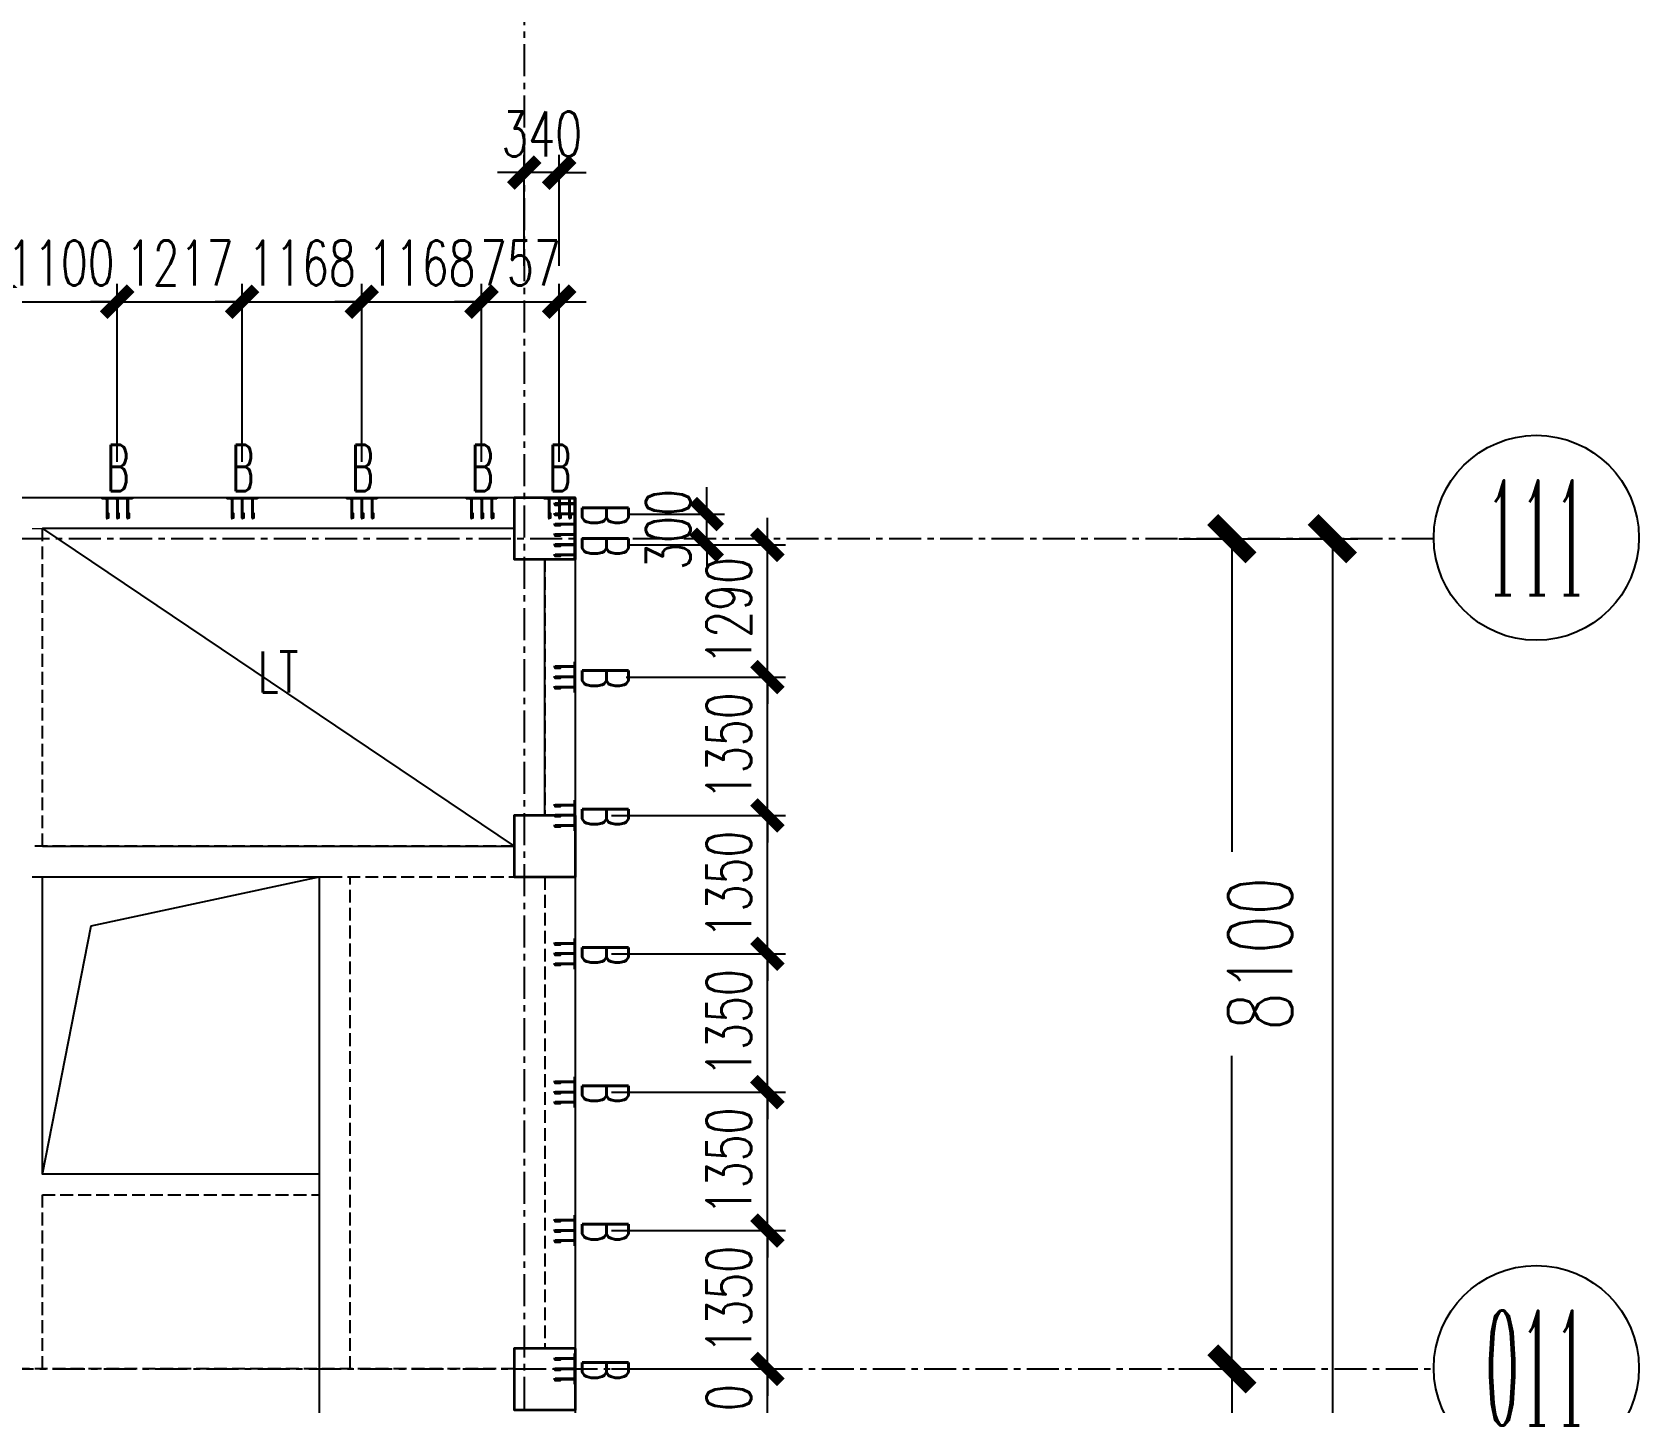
# Model space of a CAD drawing. Extents: x 782294 to 1727252, y -631030 to 17645.
# Drawn here: x 1341001 to 1356671, y -164362 to -150989 of the extents above; entities that cross this region are included whole.
import ezdxf
from ezdxf.enums import TextEntityAlignment as Align

# ---------------------------------------------------------------- set-up
doc = ezdxf.new("R2010")
doc.units = 0
for name, pattern in [('10平面$0$DASH', [0.35, 0.25, -0.1]), ('__DASH', [0.35, 0.25, -0.1]), ('CENTER', [2, 1.25, -0.25, 0.25, -0.25]), ('DASHED', [0.75, 0.5, -0.25])]:
    doc.linetypes.add(name, pattern=pattern)
doc.layers.get('Defpoints').update_dxf_attribs({"color": 210})
for name, color, linetype in [('!ZN1-填充-8', 8, 'Continuous'), ('!ZN1-标注-173', 173, 'Continuous'), ('!ZN2-WALL-5', 5, 'Continuous'), ('2钢材断面', 2, 'Continuous'), ('30预埋件', 30, 'Continuous'), ('3符号', 3, 'Continuous'), ('40钢材投影', 40, 'Continuous'), ('ALT_CEN-0-30', 1, 'CENTER'), ('DIM', 173, 'Continuous'), ('DOTE', 1, 'CENTER'), ('S-BEA1', 40, 'DASHED'), ('S-BKL1', 4, 'DASHED'), ('S-DK', 161, 'Continuous'), ('S-LT', 131, 'Continuous')]:
    doc.layers.add(name, color=color, linetype=linetype)
doc.layers.add('A-加建部分（灰显）', color=252, linetype='Continuous', plot=False)
for name, color, linetype, lineweight in [('S-col', 2, 'Continuous', 0), ('砼柱', 2, 'Continuous', 35), ('砼梁', 4, 'Continuous', 18)]:
    doc.layers.add(name, color=color, linetype=linetype, lineweight=lineweight)
doc.styles.add('_TCH_AXIS', font='COMPLEX', dxfattribs={"bigfont": 'GBCBIG'})
doc.styles.add('DHTEXT-1', font='romans.shx', dxfattribs={"width": 0.7, "bigfont": 'chinese.shx'})
doc.styles.add('SS1', font='tj-romans1.shx', dxfattribs={"width": 0.7, "bigfont": 'tj-hztxt1.shx'})
doc.dimstyles.new('ZN175', dxfattribs={"dimscale": 175, "dimtxt": 2.5, "dimasz": 1.5, "dimexe": 1, "dimexo": 2, "dimgap": 0.9, "dimtad": 1, "dimdec": 0, "dimdsep": 46, "dimtxsty": 'DHTEXT-1', "dimblk": 'ARCHTICK', "dimcen": 2.5, "dimclrd": 173, "dimclre": 173, "dimclrt": 7, "dimazin": 2, "dimtfac": 1, "dimtdec": 0, "dimtix": 1, "dimtmove": 2, "dimatfit": 3, "dimfxl": 0, "dimtolj": 1, "dimtzin": 0, "dimarcsym": 0})
doc.dimstyles.new('ZN250', dxfattribs={"dimscale": 250, "dimtxt": 2.5, "dimasz": 1.5, "dimexe": 1, "dimexo": 2, "dimgap": 0.9, "dimtad": 1, "dimdec": 0, "dimdsep": 46, "dimtxsty": 'DHTEXT-1', "dimblk": 'ARCHTICK', "dimcen": 2.5, "dimclrd": 173, "dimclre": 173, "dimclrt": 7, "dimazin": 2, "dimtfac": 1, "dimtdec": 0, "dimtix": 1, "dimtmove": 2, "dimatfit": 3, "dimfxl": 0, "dimarcsym": 0})

# ---------------------------------------------------------------- blocks, each defined once
blk = doc.blocks.new('_ArchTick')
at = {"color": 0, "linetype": 'ByBlock', "const_width": 0.4}
blk.add_lwpolyline([(-0.5, -0.5), (0.5, 0.5)], dxfattribs=at)
blk = doc.blocks.new('*D1352')
at = {"layer": 'Defpoints', "color": 0, "ltscale": 2500, "transparency": 16777216}
for p in [(130984, 90000), (130984, 81900), (132000, 81900)]:
    blk.add_point(p, dxfattribs=at)
at = {"layer": 'DIM', "color": 173, "linetype": 'ByBlock', "lineweight": -2, "ltscale": 2500, "transparency": 16777216}
for p, q in [((131484, 90000), (132250, 90000)), ((132000, 90000), (132000, 86946)), ((132000, 81900), (132000, 84954)), ((131484, 81900), (132250, 81900))]:
    blk.add_line(p, q, dxfattribs=at)
at = {"layer": 'DIM', "color": 173, "lineweight": -2, "ltscale": 2500, "transparency": 16777216, "xscale": 375, "yscale": 375, "zscale": 375}
for p, rotation in [((132000, 90000), 90), ((132000, 81900), 270)]:
    blk.add_blockref('_ArchTick', p, dxfattribs=dict(at, rotation=rotation))
at = {"layer": 'DIM', "color": 7, "ltscale": 2500, "transparency": 16777216, "insert": (132275, 85950), "char_height": 625, "attachment_point": 5, "rotation": 90, "style": 'DHTEXT-1'}
blk.add_mtext('8100', dxfattribs=at)
blk = doc.blocks.new('*D1353')
at = {"layer": 'Defpoints', "color": 0, "ltscale": 2500, "transparency": 16777216}
for p in [(130984, 81900), (130984, 73800), (132000, 73800)]:
    blk.add_point(p, dxfattribs=at)
at = {"layer": 'DIM', "color": 173, "linetype": 'ByBlock', "lineweight": -2, "ltscale": 2500, "transparency": 16777216}
for p, q in [((131484, 81900), (132250, 81900)), ((132000, 81900), (132000, 78846)), ((132000, 73800), (132000, 76854)), ((131484, 73800), (132250, 73800))]:
    blk.add_line(p, q, dxfattribs=at)
at = {"layer": 'DIM', "color": 173, "lineweight": -2, "ltscale": 2500, "transparency": 16777216, "xscale": 375, "yscale": 375, "zscale": 375}
for p, rotation in [((132000, 81900), 90), ((132000, 73800), 270)]:
    blk.add_blockref('_ArchTick', p, dxfattribs=dict(at, rotation=rotation))
at = {"layer": 'DIM', "color": 7, "ltscale": 2500, "transparency": 16777216, "insert": (132275, 77850), "char_height": 625, "attachment_point": 5, "rotation": 90, "style": 'DHTEXT-1'}
blk.add_mtext('8100', dxfattribs=at)
blk = doc.blocks.new('*D1372')
at = {"layer": 'Defpoints', "color": 0, "ltscale": 2500, "transparency": 16777216}
for p in [(131084, 90000), (131084, 0), (132980, 0)]:
    blk.add_point(p, dxfattribs=at)
at = {"layer": 'DIM', "color": 173, "linetype": 'ByBlock', "lineweight": -2, "ltscale": 2500, "transparency": 16777216}
for p, q in [((131584, 90000), (133230, 90000)), ((132980, 90000), (132980, 46204)), ((132980, 0), (132980, 43796)), ((131584, 0), (133230, 0))]:
    blk.add_line(p, q, dxfattribs=at)
at = {"layer": 'DIM', "color": 173, "lineweight": -2, "ltscale": 2500, "transparency": 16777216, "xscale": 375, "yscale": 375, "zscale": 375}
for p, rotation in [((132980, 90000), 90), ((132980, 0), 270)]:
    blk.add_blockref('_ArchTick', p, dxfattribs=dict(at, rotation=rotation))
at = {"layer": 'DIM', "color": 7, "ltscale": 2500, "transparency": 16777216, "insert": (133255, 45000), "char_height": 625, "attachment_point": 5, "rotation": 90, "style": 'DHTEXT-1'}
blk.add_mtext('90000', dxfattribs=at)
blk = doc.blocks.new('卓越-轴号')
blk.add_circle((0, 0), 4)
at = {"color": 0, "style": '_TCH_AXIS', "width": 1.041667, "flags": 8}
blk.add_attdef('A', text='', height=4.48, dxfattribs=at).set_placement((-2, -2.24), (2, -2.24), align=Align.FIT)
blk = doc.blocks.new('Z1')
at = {"layer": '砼柱', "lineweight": 35}
for points in [[(0, 0), (-600, 0), (-600, -600), (0, -600)], [(0, -3100), (-600, -3100), (-600, -3700), (0, -3700)], [(0, -8300), (-600, -8300), (-600, -8900), (0, -8900)]]:
    blk.add_lwpolyline(points, close=True, dxfattribs=at)
blk = doc.blocks.new('234')
at = {"layer": '!ZN1-填充-8'}
h = blk.add_hatch(color=252, dxfattribs=at)
h.dxf.hatch_style = 1
h.paths.add_polyline_path([(-105, -10), (-113, -10), (-105, -18)])
h = blk.add_hatch(color=252, dxfattribs=at)
h.dxf.hatch_style = 1
h.paths.add_polyline_path([(-95, -18), (-105, -18), (-105, -10), (-95, -10)])
h = blk.add_hatch(color=252, dxfattribs=at)
h.dxf.hatch_style = 1
h.paths.add_polyline_path([(-95, -10), (-87, -10), (-95, -18)])
h = blk.add_hatch(color=252, dxfattribs=at)
h.dxf.hatch_style = 1
h.paths.add_polyline_path([(-5, -10), (-13, -10), (-5, -18)])
h = blk.add_hatch(color=252, dxfattribs=at)
h.dxf.hatch_style = 1
h.paths.add_polyline_path([(5, -18), (-5, -18), (-5, -10), (5, -10)])
h = blk.add_hatch(color=252, dxfattribs=at)
h.dxf.hatch_style = 1
h.paths.add_polyline_path([(5, -10), (13, -10), (5, -18)])
h = blk.add_hatch(color=252, dxfattribs=at)
h.dxf.hatch_style = 1
h.paths.add_polyline_path([(95, -10), (87, -10), (95, -18)])
h = blk.add_hatch(color=252, dxfattribs=at)
h.dxf.hatch_style = 1
h.paths.add_polyline_path([(105, -18), (95, -18), (95, -10), (105, -10)])
h = blk.add_hatch(color=252, dxfattribs=at)
h.dxf.hatch_style = 1
h.paths.add_polyline_path([(105, -10), (113, -10), (105, -18)])
at = {"layer": '2钢材断面'}
for p, q in [((-150, 0), (-150, -10)), ((150, 0), (-150, 0)), ((150, 0), (150, -10)), ((-94, -10), (-150, -10)), ((0, -10), (-94, -10)), ((106, -10), (0, -10)), ((150, -10), (106, -10))]:
    blk.add_line(p, q, dxfattribs=at)
at = {"layer": '40钢材投影'}
for p, q in [((-105, -18), (-113, -10)), ((-105, -10), (-105, -200)), ((-95, -10), (-95, -200)), ((-95, -18), (-87, -10)), ((-5, -18), (-13, -10)), ((-5, -10), (-5, -200)), ((5, -10), (5, -200)), ((5, -18), (13, -10)), ((95, -18), (87, -10)), ((95, -10), (95, -200)), ((105, -10), (105, -200)), ((105, -18), (113, -10)), ((-95, -200), (-105, -200)), ((5, -200), (-5, -200)), ((105, -200), (95, -200))]:
    blk.add_line(p, q, dxfattribs=at)
for points in [[(-95, -172), (-95, -150), (-85, -150), (-85, -200), (-95, -200), (-95, -184)], [(5, -172), (5, -150), (15, -150), (15, -200), (5, -200), (5, -184)], [(105, -172), (105, -150), (115, -150), (115, -200), (105, -200), (105, -184)]]:
    blk.add_lwpolyline(points, dxfattribs=at)
at = {"layer": 'ALT_CEN-0-30', "ltscale": 0.3}
for p, q in [((-100, 0), (-100, -215)), ((0, 0), (0, -215)), ((100, 0), (100, -215))]:
    blk.add_line(p, q, dxfattribs=at)
blk = doc.blocks.new('20250902144919')
at = {"layer": '40钢材投影', "color": 2, "ltscale": 500}
blk.add_blockref('234', (0, 0), dxfattribs=at)
at = {"layer": '30预埋件', "style": 'DHTEXT-1', "text_generation_flag": 6, "width": 0.55}
blk.add_attdef('B', (-105, 65), '', height=450, rotation=180, dxfattribs=at)
blk = doc.blocks.new('20250902160431')
at = {"ltscale": 500}
for p in [(121130, 90400), (122348, 90400), (123515, 90400), (124683, 90400), (125440, 90400)]:
    blk.add_blockref('20250902144919', p, dxfattribs=at).add_auto_attribs({'B': 'B'})
at = {"ltscale": 500, "rotation": 270}
for p in [(125600, 90240), (125600, 89940), (125600, 88650), (125600, 87300), (125600, 85950), (125600, 84600), (125600, 83250), (125600, 81900)]:
    blk.add_blockref('20250902144919', p, dxfattribs=at).add_auto_attribs({'B': 'B'})
blk = doc.blocks.new('*D119')
at = {"layer": 'Defpoints', "color": 0, "ltscale": 1750, "transparency": 16777216}
for p in [(1346445, -157281), (1348172, -157281), (1346301, -158631)]:
    blk.add_point(p, dxfattribs=at)
at = {"layer": 'DIM', "color": 173, "linetype": 'ByBlock', "lineweight": -2, "ltscale": 1750, "transparency": 16777216}
for p, q in [((1348172, -157281), (1348172, -157019)), ((1346795, -157281), (1348347, -157281)), ((1348172, -158631), (1348172, -157281)), ((1346651, -158631), (1348347, -158631)), ((1348172, -158631), (1348172, -158894))]:
    blk.add_line(p, q, dxfattribs=at)
at = {"layer": 'DIM', "color": 173, "lineweight": -2, "ltscale": 1750, "transparency": 16777216, "xscale": 262.5, "yscale": 262.5, "zscale": 262.5}
for p, rotation in [((1348172, -157281), 270), ((1348172, -158631), 90)]:
    blk.add_blockref('_ArchTick', p, dxfattribs=dict(at, rotation=rotation))
at = {"layer": 'DIM', "color": 7, "ltscale": 1750, "transparency": 16777216, "insert": (1347796, -157956), "char_height": 437.5, "attachment_point": 5, "rotation": 90, "style": 'DHTEXT-1'}
blk.add_mtext('\\A1;1350', dxfattribs=at)
blk = doc.blocks.new('*D120')
at = {"layer": 'Defpoints', "color": 0, "ltscale": 1750, "transparency": 16777216}
for p in [(1346301, -158631), (1348172, -158631), (1346301, -159981)]:
    blk.add_point(p, dxfattribs=at)
at = {"layer": 'DIM', "color": 173, "linetype": 'ByBlock', "lineweight": -2, "ltscale": 1750, "transparency": 16777216}
for p, q in [((1348172, -158631), (1348172, -158369)), ((1346651, -158631), (1348347, -158631)), ((1348172, -159981), (1348172, -158631)), ((1346651, -159981), (1348347, -159981)), ((1348172, -159981), (1348172, -160244))]:
    blk.add_line(p, q, dxfattribs=at)
at = {"layer": 'DIM', "color": 173, "lineweight": -2, "ltscale": 1750, "transparency": 16777216, "xscale": 262.5, "yscale": 262.5, "zscale": 262.5}
for p, rotation in [((1348172, -158631), 270), ((1348172, -159981), 90)]:
    blk.add_blockref('_ArchTick', p, dxfattribs=dict(at, rotation=rotation))
at = {"layer": 'DIM', "color": 7, "ltscale": 1750, "transparency": 16777216, "insert": (1347796, -159306), "char_height": 437.5, "attachment_point": 5, "rotation": 90, "style": 'DHTEXT-1'}
blk.add_mtext('\\A1;1350', dxfattribs=at)
blk = doc.blocks.new('*D121')
at = {"layer": 'Defpoints', "color": 0, "ltscale": 1750, "transparency": 16777216}
for p in [(1346301, -159981), (1348172, -159981), (1346301, -161331)]:
    blk.add_point(p, dxfattribs=at)
at = {"layer": 'DIM', "color": 173, "linetype": 'ByBlock', "lineweight": -2, "ltscale": 1750, "transparency": 16777216}
for p, q in [((1348172, -159981), (1348172, -159719)), ((1346651, -159981), (1348347, -159981)), ((1348172, -161331), (1348172, -159981)), ((1346651, -161331), (1348347, -161331)), ((1348172, -161331), (1348172, -161594))]:
    blk.add_line(p, q, dxfattribs=at)
at = {"layer": 'DIM', "color": 173, "lineweight": -2, "ltscale": 1750, "transparency": 16777216, "xscale": 262.5, "yscale": 262.5, "zscale": 262.5}
for p, rotation in [((1348172, -159981), 270), ((1348172, -161331), 90)]:
    blk.add_blockref('_ArchTick', p, dxfattribs=dict(at, rotation=rotation))
at = {"layer": 'DIM', "color": 7, "ltscale": 1750, "transparency": 16777216, "insert": (1347796, -160656), "char_height": 437.5, "attachment_point": 5, "rotation": 90, "style": 'DHTEXT-1'}
blk.add_mtext('\\A1;1350', dxfattribs=at)
blk = doc.blocks.new('*D122')
at = {"layer": 'Defpoints', "color": 0, "ltscale": 1750, "transparency": 16777216}
for p in [(1346301, -161331), (1348172, -161331), (1346301, -162681)]:
    blk.add_point(p, dxfattribs=at)
at = {"layer": 'DIM', "color": 173, "linetype": 'ByBlock', "lineweight": -2, "ltscale": 1750, "transparency": 16777216}
for p, q in [((1348172, -161331), (1348172, -161069)), ((1346651, -161331), (1348347, -161331)), ((1348172, -162681), (1348172, -161331)), ((1346651, -162681), (1348347, -162681)), ((1348172, -162681), (1348172, -162944))]:
    blk.add_line(p, q, dxfattribs=at)
at = {"layer": 'DIM', "color": 173, "lineweight": -2, "ltscale": 1750, "transparency": 16777216, "xscale": 262.5, "yscale": 262.5, "zscale": 262.5}
for p, rotation in [((1348172, -161331), 270), ((1348172, -162681), 90)]:
    blk.add_blockref('_ArchTick', p, dxfattribs=dict(at, rotation=rotation))
at = {"layer": 'DIM', "color": 7, "ltscale": 1750, "transparency": 16777216, "insert": (1347796, -162006), "char_height": 437.5, "attachment_point": 5, "rotation": 90, "style": 'DHTEXT-1'}
blk.add_mtext('\\A1;1350', dxfattribs=at)
blk = doc.blocks.new('*D123')
at = {"layer": 'Defpoints', "color": 0, "ltscale": 1750, "transparency": 16777216}
for p in [(1346301, -162681), (1348172, -162681), (1346301, -164031)]:
    blk.add_point(p, dxfattribs=at)
at = {"layer": 'DIM', "color": 173, "linetype": 'ByBlock', "lineweight": -2, "ltscale": 1750, "transparency": 16777216}
for p, q in [((1348172, -162681), (1348172, -162419)), ((1346651, -162681), (1348347, -162681)), ((1348172, -164031), (1348172, -162681)), ((1346651, -164031), (1348347, -164031)), ((1348172, -164031), (1348172, -164294))]:
    blk.add_line(p, q, dxfattribs=at)
at = {"layer": 'DIM', "color": 173, "lineweight": -2, "ltscale": 1750, "transparency": 16777216, "xscale": 262.5, "yscale": 262.5, "zscale": 262.5}
for p, rotation in [((1348172, -162681), 270), ((1348172, -164031), 90)]:
    blk.add_blockref('_ArchTick', p, dxfattribs=dict(at, rotation=rotation))
at = {"layer": 'DIM', "color": 7, "ltscale": 1750, "transparency": 16777216, "insert": (1347796, -163356), "char_height": 437.5, "attachment_point": 5, "rotation": 90, "style": 'DHTEXT-1'}
blk.add_mtext('\\A1;1350', dxfattribs=at)
blk = doc.blocks.new('*D124')
at = {"layer": 'Defpoints', "color": 0, "ltscale": 1750, "transparency": 16777216}
for p in [(1346301, -164031), (1348172, -164031), (1346301, -165381)]:
    blk.add_point(p, dxfattribs=at)
at = {"layer": 'DIM', "color": 173, "linetype": 'ByBlock', "lineweight": -2, "ltscale": 1750, "transparency": 16777216}
for p, q in [((1348172, -164031), (1348172, -163769)), ((1346651, -164031), (1348347, -164031)), ((1348172, -165381), (1348172, -164031)), ((1346651, -165381), (1348347, -165381)), ((1348172, -165381), (1348172, -165644))]:
    blk.add_line(p, q, dxfattribs=at)
at = {"layer": 'DIM', "color": 173, "lineweight": -2, "ltscale": 1750, "transparency": 16777216, "xscale": 262.5, "yscale": 262.5, "zscale": 262.5}
for p, rotation in [((1348172, -164031), 270), ((1348172, -165381), 90)]:
    blk.add_blockref('_ArchTick', p, dxfattribs=dict(at, rotation=rotation))
at = {"layer": 'DIM', "color": 7, "ltscale": 1750, "transparency": 16777216, "insert": (1347796, -164706), "char_height": 437.5, "attachment_point": 5, "rotation": 90, "style": 'DHTEXT-1'}
blk.add_mtext('\\A1;1350', dxfattribs=at)
blk = doc.blocks.new('*D1412')
at = {"layer": 'Defpoints', "color": 0, "ltscale": 1750, "transparency": 16777216}
for p in [(1346463, -155691), (1347580, -155691), (1346463, -155991)]:
    blk.add_point(p, dxfattribs=at)
at = {"layer": 'DIM', "color": 173, "linetype": 'ByBlock', "lineweight": -2, "ltscale": 1750, "transparency": 16777216}
for p, q in [((1347580, -155691), (1347580, -155429)), ((1346813, -155691), (1347755, -155691)), ((1347580, -155991), (1347580, -155691)), ((1346813, -155991), (1347755, -155991)), ((1347580, -155991), (1347580, -156254))]:
    blk.add_line(p, q, dxfattribs=at)
at = {"layer": 'DIM', "color": 173, "lineweight": -2, "ltscale": 1750, "transparency": 16777216, "xscale": 262.5, "yscale": 262.5, "zscale": 262.5}
for p, rotation in [((1347580, -155691), 270), ((1347580, -155991), 90)]:
    blk.add_blockref('_ArchTick', p, dxfattribs=dict(at, rotation=rotation))
at = {"layer": 'DIM', "color": 7, "ltscale": 1750, "transparency": 16777216, "insert": (1347204, -155841), "char_height": 437.5, "attachment_point": 5, "rotation": 90, "style": 'DHTEXT-1'}
blk.add_mtext('\\A1;300', dxfattribs=at)
blk = doc.blocks.new('*D1413')
at = {"layer": 'Defpoints', "color": 0, "ltscale": 1750, "transparency": 16777216}
for p in [(1346463, -155991), (1348172, -155991), (1346463, -157281)]:
    blk.add_point(p, dxfattribs=at)
at = {"layer": 'DIM', "color": 173, "linetype": 'ByBlock', "lineweight": -2, "ltscale": 1750, "transparency": 16777216}
for p, q in [((1348172, -155991), (1348172, -155729)), ((1346813, -155991), (1348347, -155991)), ((1348172, -157281), (1348172, -155991)), ((1346813, -157281), (1348347, -157281)), ((1348172, -157281), (1348172, -157544))]:
    blk.add_line(p, q, dxfattribs=at)
at = {"layer": 'DIM', "color": 173, "lineweight": -2, "ltscale": 1750, "transparency": 16777216, "xscale": 262.5, "yscale": 262.5, "zscale": 262.5}
for p, rotation in [((1348172, -155991), 270), ((1348172, -157281), 90)]:
    blk.add_blockref('_ArchTick', p, dxfattribs=dict(at, rotation=rotation))
at = {"layer": 'DIM', "color": 7, "ltscale": 1750, "transparency": 16777216, "insert": (1347796, -156636), "char_height": 437.5, "attachment_point": 5, "rotation": 90, "style": 'DHTEXT-1'}
blk.add_mtext('\\A1;1290', dxfattribs=at)
blk = doc.blocks.new('*D126')
at = {"layer": 'Defpoints', "color": 0, "ltscale": 1750, "transparency": 16777216}
for p in [(1346141, -153619), (1345384, -155531), (1346141, -155531)]:
    blk.add_point(p, dxfattribs=at)
at = {"layer": 'DIM', "color": 173, "linetype": 'ByBlock', "lineweight": -2, "ltscale": 1750, "transparency": 16777216}
for p, q in [((1345384, -155181), (1345384, -153444)), ((1346141, -155181), (1346141, -153444)), ((1345384, -153619), (1345121, -153619)), ((1345384, -153619), (1346141, -153619)), ((1346141, -153619), (1346404, -153619))]:
    blk.add_line(p, q, dxfattribs=at)
at = {"layer": 'DIM', "color": 173, "lineweight": -2, "ltscale": 1750, "transparency": 16777216, "xscale": 262.5, "yscale": 262.5, "zscale": 262.5}
blk.add_blockref('_ArchTick', (1345384, -153619), dxfattribs=at)
at = {"layer": 'DIM', "color": 173, "lineweight": -2, "ltscale": 1750, "transparency": 16777216, "xscale": 262.5, "yscale": 262.5, "zscale": 262.5, "rotation": 180}
blk.add_blockref('_ArchTick', (1346141, -153619), dxfattribs=at)
at = {"layer": 'DIM', "color": 7, "ltscale": 1750, "transparency": 16777216, "insert": (1345763, -153242), "char_height": 437.5, "attachment_point": 5, "style": 'DHTEXT-1'}
blk.add_mtext('\\A1;757', dxfattribs=at)
blk = doc.blocks.new('*D127')
at = {"layer": 'Defpoints', "color": 0, "ltscale": 1750, "transparency": 16777216}
for p in [(1345384, -153619), (1344216, -155531), (1345384, -155531)]:
    blk.add_point(p, dxfattribs=at)
at = {"layer": 'DIM', "color": 173, "linetype": 'ByBlock', "lineweight": -2, "ltscale": 1750, "transparency": 16777216}
for p, q in [((1344216, -155181), (1344216, -153444)), ((1345384, -155181), (1345384, -153444)), ((1344216, -153619), (1343954, -153619)), ((1344216, -153619), (1345384, -153619)), ((1345384, -153619), (1345646, -153619))]:
    blk.add_line(p, q, dxfattribs=at)
at = {"layer": 'DIM', "color": 173, "lineweight": -2, "ltscale": 1750, "transparency": 16777216, "xscale": 262.5, "yscale": 262.5, "zscale": 262.5}
blk.add_blockref('_ArchTick', (1344216, -153619), dxfattribs=at)
at = {"layer": 'DIM', "color": 173, "lineweight": -2, "ltscale": 1750, "transparency": 16777216, "xscale": 262.5, "yscale": 262.5, "zscale": 262.5, "rotation": 180}
blk.add_blockref('_ArchTick', (1345384, -153619), dxfattribs=at)
at = {"layer": 'DIM', "color": 7, "ltscale": 1750, "transparency": 16777216, "insert": (1344800, -153242), "char_height": 437.5, "attachment_point": 5, "style": 'DHTEXT-1'}
blk.add_mtext('\\A1;1168', dxfattribs=at)
blk = doc.blocks.new('*D128')
at = {"layer": 'Defpoints', "color": 0, "ltscale": 1750, "transparency": 16777216}
for p in [(1344216, -153619), (1343049, -155531), (1344216, -155531)]:
    blk.add_point(p, dxfattribs=at)
at = {"layer": 'DIM', "color": 173, "linetype": 'ByBlock', "lineweight": -2, "ltscale": 1750, "transparency": 16777216}
for p, q in [((1343049, -155181), (1343049, -153444)), ((1344216, -155181), (1344216, -153444)), ((1343049, -153619), (1342786, -153619)), ((1343049, -153619), (1344216, -153619)), ((1344216, -153619), (1344479, -153619))]:
    blk.add_line(p, q, dxfattribs=at)
at = {"layer": 'DIM', "color": 173, "lineweight": -2, "ltscale": 1750, "transparency": 16777216, "xscale": 262.5, "yscale": 262.5, "zscale": 262.5}
blk.add_blockref('_ArchTick', (1343049, -153619), dxfattribs=at)
at = {"layer": 'DIM', "color": 173, "lineweight": -2, "ltscale": 1750, "transparency": 16777216, "xscale": 262.5, "yscale": 262.5, "zscale": 262.5, "rotation": 180}
blk.add_blockref('_ArchTick', (1344216, -153619), dxfattribs=at)
at = {"layer": 'DIM', "color": 7, "ltscale": 1750, "transparency": 16777216, "insert": (1343633, -153242), "char_height": 437.5, "attachment_point": 5, "style": 'DHTEXT-1'}
blk.add_mtext('\\A1;1168', dxfattribs=at)
blk = doc.blocks.new('*D1834')
at = {"layer": 'Defpoints', "color": 0, "ltscale": 1750, "transparency": 16777216}
for p in [(1343049, -153619), (1341831, -155531), (1343049, -155531)]:
    blk.add_point(p, dxfattribs=at)
at = {"layer": 'DIM', "color": 173, "linetype": 'ByBlock', "lineweight": -2, "ltscale": 1750, "transparency": 16777216}
for p, q in [((1341831, -155181), (1341831, -153444)), ((1343049, -155181), (1343049, -153444)), ((1341831, -153619), (1341569, -153619)), ((1341831, -153619), (1343049, -153619)), ((1343049, -153619), (1343311, -153619))]:
    blk.add_line(p, q, dxfattribs=at)
at = {"layer": 'DIM', "color": 173, "lineweight": -2, "ltscale": 1750, "transparency": 16777216, "xscale": 262.5, "yscale": 262.5, "zscale": 262.5}
blk.add_blockref('_ArchTick', (1341831, -153619), dxfattribs=at)
at = {"layer": 'DIM', "color": 173, "lineweight": -2, "ltscale": 1750, "transparency": 16777216, "xscale": 262.5, "yscale": 262.5, "zscale": 262.5, "rotation": 180}
blk.add_blockref('_ArchTick', (1343049, -153619), dxfattribs=at)
at = {"layer": 'DIM', "color": 7, "ltscale": 1750, "transparency": 16777216, "insert": (1342440, -153242), "char_height": 437.5, "attachment_point": 5, "style": 'DHTEXT-1'}
blk.add_mtext('\\A1;1217', dxfattribs=at)
blk = doc.blocks.new('*D1833')
at = {"layer": 'Defpoints', "color": 0, "ltscale": 1750, "transparency": 16777216}
for p in [(1341831, -153619), (1340731, -155531), (1341831, -155531)]:
    blk.add_point(p, dxfattribs=at)
at = {"layer": 'DIM', "color": 173, "linetype": 'ByBlock', "lineweight": -2, "ltscale": 1750, "transparency": 16777216}
for p, q in [((1340731, -155181), (1340731, -153444)), ((1341831, -155181), (1341831, -153444)), ((1340731, -153619), (1340469, -153619)), ((1340731, -153619), (1341831, -153619)), ((1341831, -153619), (1342094, -153619))]:
    blk.add_line(p, q, dxfattribs=at)
at = {"layer": 'DIM', "color": 173, "lineweight": -2, "ltscale": 1750, "transparency": 16777216, "xscale": 262.5, "yscale": 262.5, "zscale": 262.5}
blk.add_blockref('_ArchTick', (1340731, -153619), dxfattribs=at)
at = {"layer": 'DIM', "color": 173, "lineweight": -2, "ltscale": 1750, "transparency": 16777216, "xscale": 262.5, "yscale": 262.5, "zscale": 262.5, "rotation": 180}
blk.add_blockref('_ArchTick', (1341831, -153619), dxfattribs=at)
at = {"layer": 'DIM', "color": 7, "ltscale": 1750, "transparency": 16777216, "insert": (1341281, -153242), "char_height": 437.5, "attachment_point": 5, "style": 'DHTEXT-1'}
blk.add_mtext('\\A1;1100', dxfattribs=at)
blk = doc.blocks.new('*D1402')
at = {"layer": '!ZN1-标注-173', "color": 173, "linetype": 'ByBlock', "lineweight": -2, "ltscale": 1750, "transparency": 16777216}
for p, q in [((1345801, -153269), (1345801, -152185)), ((1346141, -153269), (1346141, -152185)), ((1345801, -152360), (1345539, -152360)), ((1346141, -152360), (1345801, -152360)), ((1346141, -152360), (1346404, -152360))]:
    blk.add_line(p, q, dxfattribs=at)
at = {"layer": 'Defpoints', "color": 0, "ltscale": 1750, "transparency": 16777216}
for p in [(1345801, -152360), (1345801, -153619), (1346141, -153619)]:
    blk.add_point(p, dxfattribs=at)
at = {"layer": '!ZN1-标注-173', "color": 173, "lineweight": -2, "ltscale": 1750, "transparency": 16777216, "xscale": 262.5, "yscale": 262.5, "zscale": 262.5}
blk.add_blockref('_ArchTick', (1345801, -152360), dxfattribs=at)
at = {"layer": '!ZN1-标注-173', "color": 173, "lineweight": -2, "ltscale": 1750, "transparency": 16777216, "xscale": 262.5, "yscale": 262.5, "zscale": 262.5, "rotation": 180}
blk.add_blockref('_ArchTick', (1346141, -152360), dxfattribs=at)
at = {"layer": '!ZN1-标注-173', "color": 7, "ltscale": 1750, "transparency": 16777216, "insert": (1345971, -151983), "char_height": 437.5, "attachment_point": 5, "style": 'DHTEXT-1'}
blk.add_mtext('\\A1;340', dxfattribs=at)
blk = doc.blocks.new('20250901082728')
at = {"layer": 'DOTE', "ltscale": 250}
for p, q in [((125100, -5988.9), (125100, 99662.3)), ((133969.2, 90000), (-8092.2, 90000)), ((109500, 81900), (133969.2, 81900))]:
    blk.add_line(p, q, dxfattribs=at)
at = {"layer": '3符号', "color": 7}
ref = blk.add_blockref('卓越-轴号', (134969.3, 90008.7), dxfattribs=dict(at, xscale=250, yscale=250, zscale=250))
ref.add_attrib('A', '111', dxfattribs={"layer": '0', "color": 0, "height": 1120, "style": '_TCH_AXIS', "width": 0.480769}).set_placement((134469.3, 89448.7), (135469.3, 89448.7), align=Align.FIT)
ref = blk.add_blockref('卓越-轴号', (134969.3, 81908.7), dxfattribs=dict(at, xscale=250, yscale=250, zscale=250))
ref.add_attrib('A', '011', dxfattribs={"layer": '0', "color": 0, "height": 1120, "style": '_TCH_AXIS', "width": 0.426136}).set_placement((134469.3, 81348.7), (135469.3, 81348.7), align=Align.FIT)
at = {"layer": 'DIM', "ltscale": 2500}
for base, p1, p2, picture, middle in [((132000, 81900), (130984.1, 90000), (130984.1, 81900), '*D1352', (132275, 85950)), ((132979.6, 0), (131084.1, 90000), (131084.1, 0), '*D1372', (133254.6, 45000)), ((132000, 73800), (130984.1, 81900), (130984.1, 73800), '*D1353', (132275, 77850))]:
    dim = blk.add_linear_dim(base=base, p1=p1, p2=p2, angle=270, dimstyle='ZN250', dxfattribs=at)
    dim.commit()
    dim.dimension.update_dxf_attribs({"geometry": picture, "text_midpoint": middle, "dimtype": 129})

msp = doc.modelspace()

# ---------------------------------------------------------------- linework, layer by layer
at = {"layer": '!ZN2-WALL-5'}
msp.add_lwpolyline([(1346301.3, -204831.2), (1346301.3, -169431.2), (1344101.3, -169431.2), (1344101.3, -166731.2), (1346301.3, -166731.2), (1346301.3, -155531.2), (1334401.3, -155531.2), (1334401.3, -155831.2), (1334101.3, -155831.2), (1334101.3, -156031.2), (1331801.3, -156031.2), (1331801.3, -155831.2), (1331301.3, -155831.2), (1331301.3, -155731.2), (1330701.3, -155731.2), (1330701.3, -246331.2)], dxfattribs=at)
at = {"layer": 'A-加建部分（灰显）'}
msp.add_lwpolyline([(1343801.3, -162131.2), (1343801.3, -171172.9)], dxfattribs=at)
at = {"layer": 'S-BEA1', "linetype": '__DASH', "ltscale": 500}
for p, q in [((1341101.3, -158931.2), (1341101.3, -155831.2)), ((1341101.3, -162131.2), (1341101.3, -159231.2)), ((1343801.3, -159231.2), (1343801.3, -162131.2)), ((1344101.3, -164031.2), (1344101.3, -159231.2)), ((1343801.3, -162131.2), (1341101.3, -162131.2)), ((1341101.3, -162331.2), (1343801.3, -162331.2)), ((1341101.3, -164031.2), (1341101.3, -162331.2)), ((1343801.3, -162331.2), (1343801.3, -164031.2))]:
    msp.add_line(p, q, dxfattribs=at)
at = {"layer": 'S-BKL1', "linetype": '10平面$0$DASH', "ltscale": 500}
for p, q in [((1345701.3, -155531.2), (1338101.3, -155531.2)), ((1346001.3, -156131.2), (1346001.3, -158631.2)), ((1346301.3, -158631.2), (1346301.3, -156131.2)), ((1345701.3, -158931.2), (1341001.4, -158931.2)), ((1341001.4, -159231.2), (1343901.3, -159231.2)), ((1343901.3, -159231.2), (1345701.3, -159231.2)), ((1346001.3, -159231.2), (1346001.3, -163831.2)), ((1346301.3, -163831.2), (1346301.3, -159231.2)), ((1345701.3, -164031.2), (1338101.3, -164031.2))]:
    msp.add_line(p, q, dxfattribs=at)
at = {"layer": 'S-DK'}
msp.add_lwpolyline([(1341101.3, -159231.2), (1343801.3, -159231.2), (1343801.3, -162131.2), (1341101.3, -162131.2)], close=True, dxfattribs=at)
msp.add_lwpolyline([(1341101.3, -162131.2), (1341578.6, -159708.5), (1343801.3, -159231.2)], dxfattribs=at)
at = {"layer": 'S-LT'}
msp.add_lwpolyline([(1341101.3, -158931.2), (1345701.3, -158931.2), (1345701.3, -158631.2), (1346001.3, -158631.2), (1346001.3, -156131.2), (1345701.3, -156131.2), (1345701.3, -155831.2), (1341101.3, -155831.2), (1345701.3, -158931.2)], dxfattribs=at)
at = {"layer": '砼梁', "lineweight": 18}
msp.add_line((1341001.4, -155831.2), (1345701.3, -155831.2), dxfattribs=at)

# ---------------------------------------------------------------- block references
at = {"ltscale": 2000}
msp.add_blockref('20250901082728', (1220701.4, -245931.2), dxfattribs=at)
at = {"ltscale": 500}
msp.add_blockref('20250902160431', (1220701.3, -245931.2), dxfattribs=at)
at = {"layer": 'S-col'}
msp.add_blockref('Z1', (1346301.3, -155531.2), dxfattribs=at)

# ---------------------------------------------------------------- texts
at = {"layer": 'S-LT', "style": 'SS1', "width": 0.7}
msp.add_text('LT', height=400, rotation=360, dxfattribs=at).set_placement((1343401.3, -157431.2), align=Align.CENTER)

# ---------------------------------------------------------------- dimensions: what is measured, and where the dimension line sits
at = {"layer": '!ZN1-标注-173', "ltscale": 1750}
dim = msp.add_linear_dim(base=(1345801.3, -152359.6), p1=(1346141.3, -153618.7), p2=(1345801.3, -153618.7), dimstyle='ZN175', dxfattribs=at)
dim.commit()
dim.dimension.update_dxf_attribs({"geometry": '*D1402', "text_midpoint": (1345971.3, -151983.4)})
at = {"layer": 'DIM', "ltscale": 1750}
for base, p1, p2, picture, middle in [((1341831.3, -153618.7), (1340731.3, -155531.2), (1341831.3, -155531.2), '*D1833', (1341281.3, -153242.5)), ((1343048.824798, -153618.74366), (1341831.324801, -155531.171356), (1343048.824798, -155531.171368), '*D1834', (1342440.074799, -153242.49366)), ((1344216.3247976, -153618.74366), (1343048.8247976, -155531.1713678), (1344216.3247976, -155531.1713678), '*D128', (1343632.5747976, -153242.49366)), ((1345383.82482, -153618.74366), (1344216.3248, -155531.17137), (1345383.82482, -155531.17137), '*D127', (1344800.07481, -153242.49366)), ((1346141.32479, -153618.74366), (1345383.82482, -155531.17137), (1346141.32479, -155531.17136), '*D126', (1345762.5748, -153242.49366))]:
    dim = msp.add_linear_dim(base=base, p1=p1, p2=p2, dimstyle='ZN175', dxfattribs=at)
    dim.commit()
    dim.dimension.update_dxf_attribs({"geometry": picture, "text_midpoint": middle})
for base, p1, p2, picture, middle in [((1347580.1, -155691.2), (1346463.2, -155991.2), (1346463.2, -155691.2), '*D1412', (1347203.9, -155841.2)), ((1348172, -155991.2), (1346463.2, -157281.2), (1346463.2, -155991.2), '*D1413', (1347795.8, -156636.2)), ((1348172, -157281.2), (1346301.3, -158631.2), (1346444.7, -157281.2), '*D119', (1347795.8, -157956.2)), ((1348172, -158631.2), (1346301.3, -159981.2), (1346301.3, -158631.2), '*D120', (1347795.8, -159306.2)), ((1348172, -159981.2), (1346301.3, -161331.2), (1346301.3, -159981.2), '*D121', (1347795.8, -160656.2)), ((1348172, -161331.2), (1346301.3, -162681.2), (1346301.3, -161331.2), '*D122', (1347795.8, -162006.2)), ((1348172, -162681.2), (1346301.3, -164031.2), (1346301.3, -162681.2), '*D123', (1347795.8, -163356.2)), ((1348172, -164031.2), (1346301.3, -165381.2), (1346301.3, -164031.2), '*D124', (1347795.8, -164706.2))]:
    dim = msp.add_linear_dim(base=base, p1=p1, p2=p2, angle=90, dimstyle='ZN175', dxfattribs=at)
    dim.commit()
    dim.dimension.update_dxf_attribs({"geometry": picture, "text_midpoint": middle})

doc.saveas('drawing.dxf')
